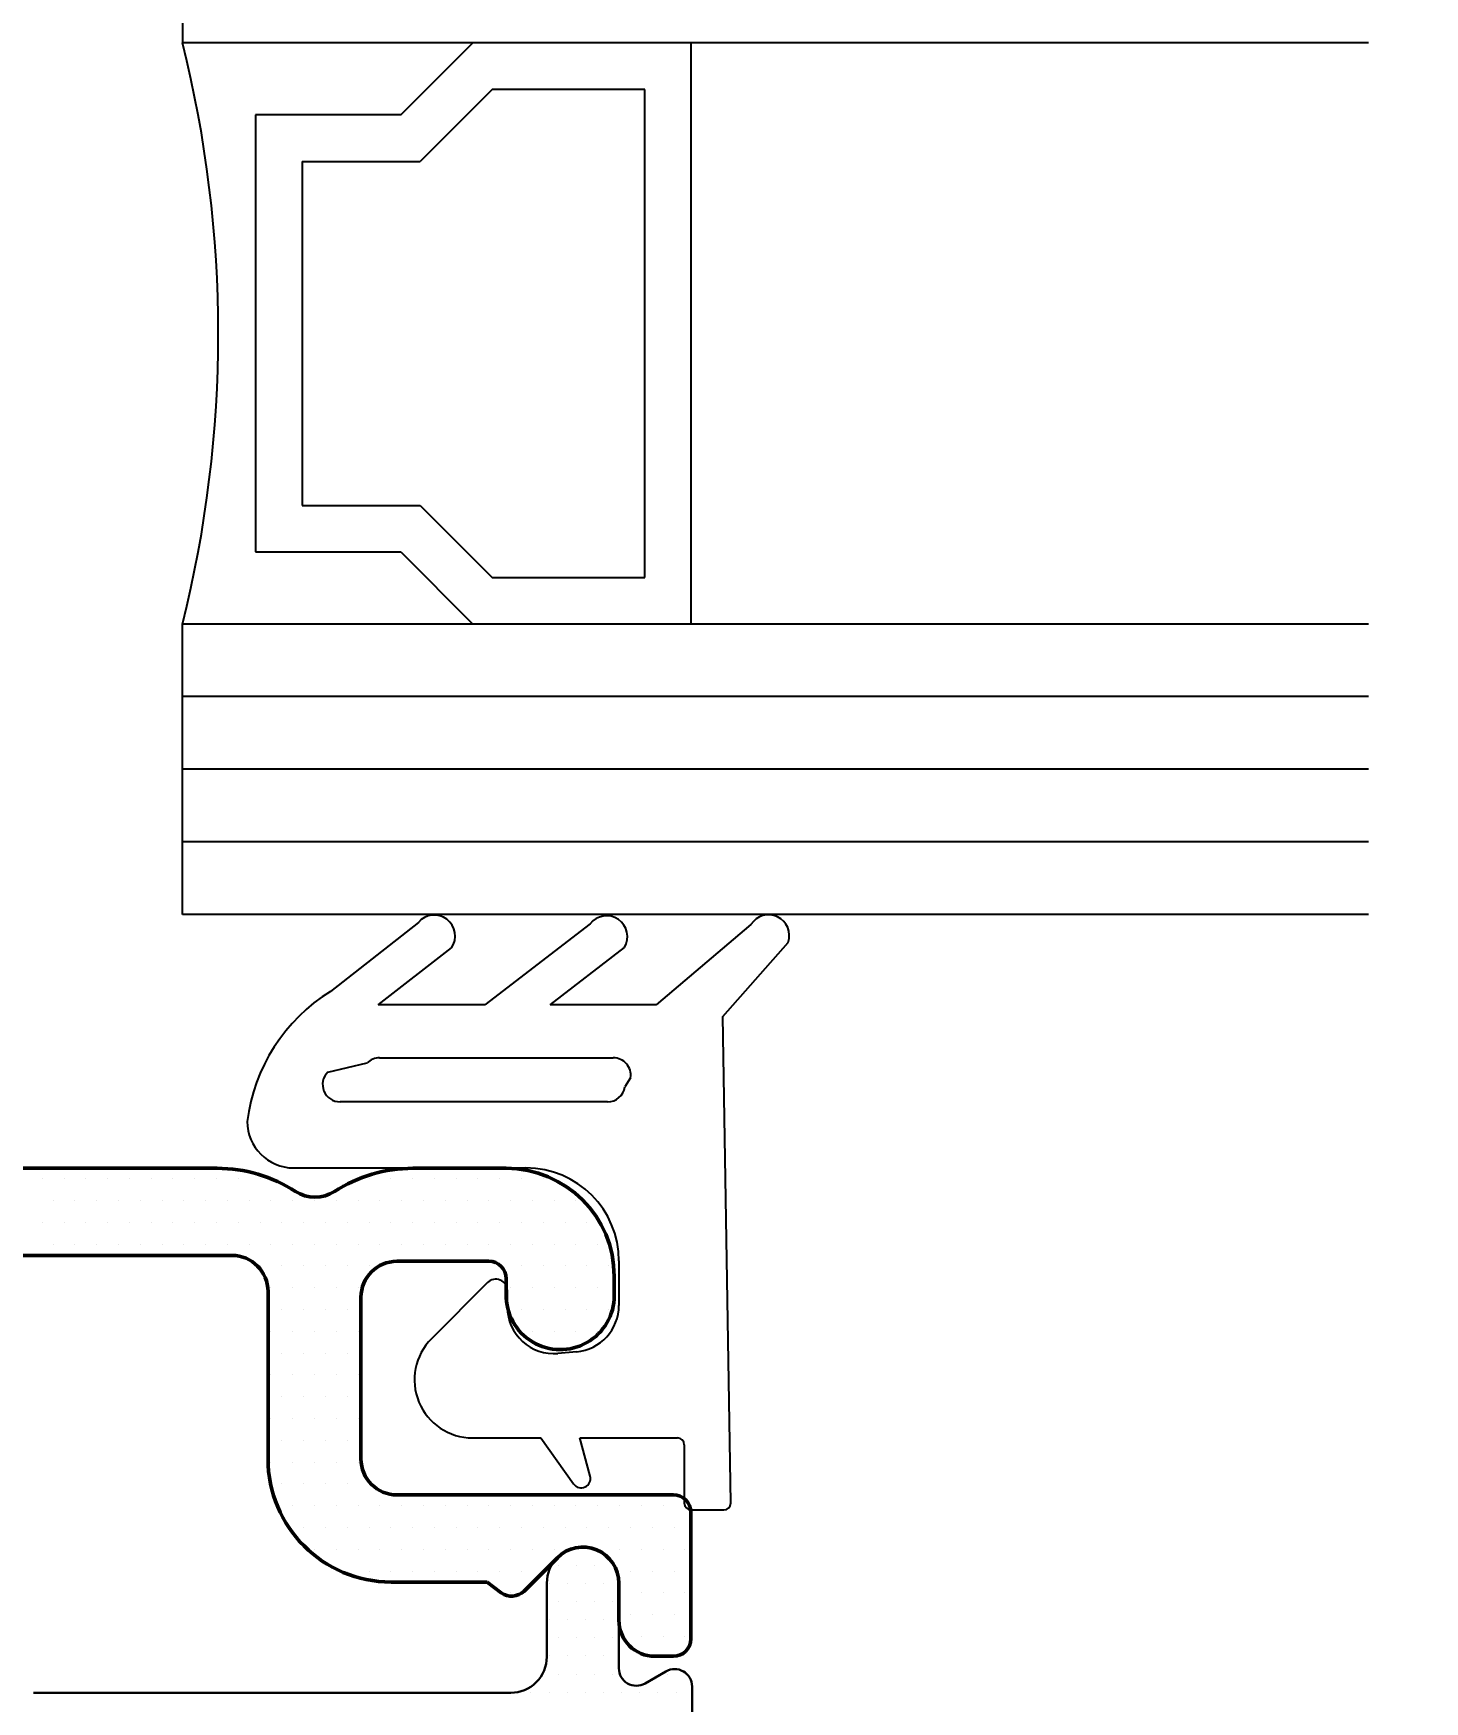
# Model space of a CAD drawing. Header units: inches. Extents: x 3.8 to 36.3, y 0.9 to 43.6.
# Drawn here: x 28.063 to 29.261, y 7.549 to 8.985 of the extents above; entities that cross this region are included whole.
import ezdxf

# ---------------------------------------------------------------- set-up
doc = ezdxf.new("R2010")
doc.units = ezdxf.units.IN
doc.header["$MEASUREMENT"] = 0
for name, color, linetype in [('R-ANNO-DIMS', 3, 'Continuous'), ('R-SWTS-DET1', 1, 'Continuous'), ('R-SWTS-PAT1', 5, 'Continuous')]:
    doc.layers.add(name, color=color, linetype=linetype)
doc.styles.add('SWTSTEXT', font='romans.shx')
doc.dimstyles.new('SWTSARCH', dxfattribs={"dimtxt": 0.25, "dimasz": 0.25, "dimexe": 0.179688, "dimexo": 0.0625, "dimgap": 0.125, "dimtad": 1, "dimtih": 1, "dimtoh": 1, "dimdec": 4, "dimzin": 4, "dimdsep": 46, "dimlunit": 4, "dimtxsty": 'SWTSTEXT', "dimcen": 0.1875, "dimdle": 0.179688, "dimclrd": 256, "dimclre": 256, "dimclrt": 256, "dimadec": 0, "dimazin": 1, "dimtfac": 1, "dimtdec": 4, "dimtofl": 0, "dimtmove": 0, "dimatfit": 3, "dimfxl": 0, "dimfrac": 2, "dimtolj": 1, "dimtzin": 4, "dimlwd": -1, "dimlwe": -1, "dimarcsym": 0})

# ---------------------------------------------------------------- blocks, each defined once
blk = doc.blocks.new('*D17')
at = {"layer": 'Defpoints', "color": 0}
for p in [(28.615, 11.9771), (30.3706, 11.9771), (28.615, 7.4771)]:
    blk.add_point(p, dxfattribs=at)
at = {"layer": 'R-ANNO-DIMS'}
for p, q in [((28.6775, 11.9771), (30.5503, 11.9771)), ((30.3706, 11.7271), (30.3706, 10.0425)), ((30.3706, 7.7271), (30.3706, 9.4116)), ((28.6775, 7.4771), (30.5503, 7.4771))]:
    blk.add_line(p, q, dxfattribs=at)
for points in [[(30.3289, 11.7271), (30.4122, 11.7271), (30.3706, 11.9771)], [(30.3289, 7.7271), (30.4122, 7.7271), (30.3706, 7.4771)]]:
    blk.add_solid(points, dxfattribs=at)
at = {"layer": 'R-ANNO-DIMS', "insert": (30.3706, 9.7271), "char_height": 0.25, "attachment_point": 5, "style": 'SWTSTEXT'}
blk.add_mtext('\\A1;4 1/2"', dxfattribs=at)

msp = doc.modelspace()

# ---------------------------------------------------------------- linework, layer by layer
at = {"layer": 'R-SWTS-DET1'}
for p, q in [((28.19137, 9.22661), (28.19137, 8.97661)), ((29.21234, 8.97661), (28.19137, 8.97661)), ((28.37937, 8.91461), (28.44137, 8.97661)), ((28.62937, 8.47661), (28.62937, 8.97661)), ((28.45793, 8.93661), (28.39593, 8.87461)), ((28.58937, 8.93661), (28.45793, 8.93661)), ((28.58937, 8.51661), (28.58937, 8.93661)), ((28.25437, 8.91461), (28.25437, 8.53861)), ((28.37937, 8.91461), (28.25437, 8.91461)), ((28.29437, 8.87461), (28.29437, 8.57861)), ((28.29437, 8.87461), (28.39593, 8.87461)), ((28.29437, 8.57861), (28.39593, 8.57861)), ((28.39593, 8.57861), (28.45793, 8.51661)), ((28.25437, 8.53861), (28.37937, 8.53861)), ((28.37937, 8.53861), (28.44137, 8.47661)), ((28.45793, 8.51661), (28.58937, 8.51661)), ((28.19137, 8.22661), (28.19137, 8.47661)), ((29.21234, 8.47661), (28.19137, 8.47661)), ((29.21234, 8.41411), (28.19137, 8.41411)), ((29.21234, 8.35161), (28.19137, 8.35161)), ((29.21234, 8.28911), (28.19137, 8.28911)), ((29.21234, 8.22661), (28.19137, 8.22661)), ((28.39441, 8.2198), (28.31881, 8.16055)), ((28.5422, 8.21853), (28.45166, 8.14885)), ((28.6807, 8.21813), (28.599, 8.14885)), ((28.35985, 8.14885), (28.4229, 8.19808)), ((28.5079, 8.14885), (28.57175, 8.19832)), ((28.65644, 8.13879), (28.71278, 8.20271)), ((28.45166, 8.14885), (28.35985, 8.14885)), ((28.599, 8.14885), (28.5079, 8.14885)), ((28.66335, 7.72033), (28.65644, 8.13879)), ((28.65644, 8.13879), (28.65644, 8.13879)), ((28.28704, 8.00863), (28.48704, 8.00863)), ((28.56704, 7.92863), (28.56704, 7.89028)), ((28.45397, 7.90995), (28.40571, 7.86168)), ((28.47104, 7.88888), (28.47104, 7.90288)), ((28.53053, 7.85043), (28.51453, 7.84903)), ((28.44106, 7.77633), (28.49991, 7.77633)), ((28.49991, 7.77633), (28.52805, 7.73669)), ((28.5423, 7.7434), (28.53348, 7.77633)), ((28.53348, 7.77633), (28.61735, 7.77633)), ((28.62335, 7.77033), (28.62335, 7.72033)), ((28.62935, 7.71433), (28.65735, 7.71433))]:
    msp.add_line(p, q, dxfattribs=at)
at = {"layer": 'R-SWTS-DET1', "lineweight": 25}
for p, q in [((28.31644, 8.09109), (28.35035, 8.09901)), ((28.36096, 8.1034), (28.56224, 8.1034)), ((28.57708, 8.08624), (28.57212, 8.07831)), ((28.55728, 8.06548), (28.32704, 8.06548))]:
    msp.add_line(p, q, dxfattribs=at)
at = {"layer": 'R-SWTS-DET1', "lineweight": 50}
for p, q in [((28.22121, 8.0083), (27.81701, 8.0083)), ((28.47001, 8.0083), (28.38971, 8.0083)), ((27.80158, 7.9333), (28.23401, 7.9333)), ((28.37601, 7.9283), (28.45511, 7.9283)), ((28.47011, 7.9133), (28.47011, 7.8999)), ((28.56301, 7.8988), (28.56301, 7.9153)), ((28.26501, 7.9023), (28.26501, 7.7583)), ((28.34501, 7.7583), (28.34501, 7.8973)), ((28.61401, 7.7273), (28.37601, 7.7273)), ((28.62901, 7.6034), (28.62901, 7.7123)), ((28.48538, 7.64457), (28.51409, 7.67328)), ((28.37101, 7.6523), (28.45352, 7.6523)), ((28.45352, 7.6523), (28.46581, 7.64315)), ((28.56701, 7.65136), (28.56701, 7.6194)), ((28.59801, 7.5884), (28.61401, 7.5884))]:
    msp.add_line(p, q, dxfattribs=at)
at = {"layer": 'R-SWTS-DET1', "lineweight": 30}
for p, q in [((28.50501, 7.65144), (28.50501, 7.58799)), ((28.56701, 7.57805), (28.56701, 7.65144)), ((28.60751, 7.57545), (28.58951, 7.56506)), ((28.47401, 7.55699), (28.06304, 7.557)), ((28.63001, 7.49207), (28.63001, 7.56246))]:
    msp.add_line(p, q, dxfattribs=at)
at = {"layer": 'R-SWTS-DET1'}
for centre, radius, start, end in [((27.19308, 8.72661), 1.02912, 345.94067, 14.05933), ((28.4082, 8.20834), 0.01792, 325.08802, 140.26285), ((28.55644, 8.20765), 0.01792, 328.65669, 142.60228), ((28.69581, 8.20848), 0.01792, 341.20882, 147.457), ((28.40028, 8.02933), 0.15445, 121.83545, 172.82307), ((28.28704, 8.04863), 0.04, 180, 270), ((28.48704, 7.92863), 0.08, 0, 90), ((28.46104, 7.90288), 0.01, 360, 135), ((28.51104, 7.88888), 0.04, 180, 275), ((28.52704, 7.89028), 0.04, 275, 0), ((28.44106, 7.82633), 0.05, 135, 270), ((28.61735, 7.77033), 0.006, 0, 90), ((28.53458, 7.74133), 0.008, 215.37388, 15), ((28.62935, 7.72033), 0.006, 180, 270), ((28.65735, 7.72033), 0.006, 270, 0)]:
    msp.add_arc(centre, radius, start, end, dxfattribs=at)
at = {"layer": 'R-SWTS-DET1', "lineweight": 25}
for centre, start, end in [((28.36096, 8.0884), 90, 135), ((28.56224, 8.0884), 351.68357, 90), ((28.32704, 8.08048), 135, 270), ((28.55728, 8.08048), 270, 351.68357)]:
    msp.add_arc(centre, 0.015, start, end, dxfattribs=at)
at = {"layer": 'R-SWTS-DET1', "lineweight": 50}
for centre, radius, start, end in [((28.2211, 7.88348), 0.12482, 57.20026, 89.94715), ((28.38983, 7.88348), 0.12482, 90.05285, 122.79974), ((28.46997, 7.91526), 0.09304, 0.02295, 89.97705), ((28.30546, 8.01458), 0.03108, 237.38741, 302.61259), ((28.23401, 7.9023), 0.031, 0, 90), ((28.37608, 7.89723), 0.03107, 90.12822, 179.87178), ((28.45511, 7.9133), 0.015, 0, 90), ((28.51655, 7.89875), 0.04646, 178.58638, 0.05685), ((28.37102, 7.75831), 0.10601, 180.00609, 269.99391), ((28.37601, 7.7583), 0.031, 180, 270), ((28.61401, 7.7123), 0.015, 0, 90), ((28.53601, 7.65136), 0.031, 0, 135), ((28.47477, 7.65518), 0.015, 233.32367, 315), ((28.59808, 7.61947), 0.03107, 180.12822, 269.87178), ((28.61401, 7.6034), 0.015, 270, 0)]:
    msp.add_arc(centre, radius, start, end, dxfattribs=at)
at = {"layer": 'R-SWTS-DET1', "lineweight": 30}
for centre, radius, start, end in [((28.53601, 7.65144), 0.031, 0, 180), ((28.47401, 7.58799), 0.031, 269.99965, 360), ((28.58201, 7.57805), 0.015, 180, 300), ((28.61501, 7.56246), 0.015, 360, 120)]:
    msp.add_arc(centre, radius, start, end, dxfattribs=at)
at = {"layer": 'R-SWTS-PAT1'}
for p, q in [((28.07072, 7.99924), (28.07072, 7.99924)), ((28.08947, 7.99924), (28.08947, 7.99924)), ((28.10822, 7.99924), (28.10822, 7.99924)), ((28.12697, 7.99924), (28.12697, 7.99924)), ((28.14572, 7.99924), (28.14572, 7.99924)), ((28.16447, 7.99924), (28.16447, 7.99924)), ((28.18322, 7.99924), (28.18322, 7.99924)), ((28.20197, 7.99924), (28.20197, 7.99924)), ((28.22072, 7.99924), (28.22072, 7.99924)), ((28.23947, 7.99924), (28.23947, 7.99924)), ((28.25822, 7.99924), (28.25822, 7.99924)), ((28.35197, 7.99924), (28.35197, 7.99924)), ((28.37072, 7.99924), (28.37072, 7.99924)), ((28.38947, 7.99924), (28.38947, 7.99924)), ((28.40822, 7.99924), (28.40822, 7.99924)), ((28.42697, 7.99924), (28.42697, 7.99924)), ((28.44572, 7.99924), (28.44572, 7.99924)), ((28.46447, 7.99924), (28.46447, 7.99924)), ((28.48322, 7.99924), (28.48322, 7.99924)), ((28.50197, 7.99924), (28.50197, 7.99924)), ((28.08009, 7.98049), (28.08009, 7.98049)), ((28.09884, 7.98049), (28.09884, 7.98049)), ((28.11759, 7.98049), (28.11759, 7.98049)), ((28.13634, 7.98049), (28.13634, 7.98049)), ((28.15509, 7.98049), (28.15509, 7.98049)), ((28.17384, 7.98049), (28.17384, 7.98049)), ((28.19259, 7.98049), (28.19259, 7.98049)), ((28.21134, 7.98049), (28.21134, 7.98049)), ((28.23009, 7.98049), (28.23009, 7.98049)), ((28.24884, 7.98049), (28.24884, 7.98049)), ((28.26759, 7.98049), (28.26759, 7.98049)), ((28.28634, 7.98049), (28.28634, 7.98049)), ((28.30509, 7.98049), (28.30509, 7.98049)), ((28.32384, 7.98049), (28.32384, 7.98049)), ((28.34259, 7.98049), (28.34259, 7.98049)), ((28.36134, 7.98049), (28.36134, 7.98049)), ((28.38009, 7.98049), (28.38009, 7.98049)), ((28.39884, 7.98049), (28.39884, 7.98049)), ((28.41759, 7.98049), (28.41759, 7.98049)), ((28.43634, 7.98049), (28.43634, 7.98049)), ((28.45509, 7.98049), (28.45509, 7.98049)), ((28.47384, 7.98049), (28.47384, 7.98049)), ((28.49259, 7.98049), (28.49259, 7.98049)), ((28.51134, 7.98049), (28.51134, 7.98049)), ((28.53009, 7.98049), (28.53009, 7.98049)), ((28.07072, 7.96174), (28.07072, 7.96174)), ((28.08947, 7.96174), (28.08947, 7.96174)), ((28.10822, 7.96174), (28.10822, 7.96174)), ((28.12697, 7.96174), (28.12697, 7.96174)), ((28.14572, 7.96174), (28.14572, 7.96174)), ((28.16447, 7.96174), (28.16447, 7.96174)), ((28.18322, 7.96174), (28.18322, 7.96174)), ((28.20197, 7.96174), (28.20197, 7.96174)), ((28.22072, 7.96174), (28.22072, 7.96174)), ((28.23947, 7.96174), (28.23947, 7.96174)), ((28.25822, 7.96174), (28.25822, 7.96174)), ((28.27697, 7.96174), (28.27697, 7.96174)), ((28.29572, 7.96174), (28.29572, 7.96174)), ((28.31447, 7.96174), (28.31447, 7.96174)), ((28.33322, 7.96174), (28.33322, 7.96174)), ((28.35197, 7.96174), (28.35197, 7.96174)), ((28.37072, 7.96174), (28.37072, 7.96174)), ((28.38947, 7.96174), (28.38947, 7.96174)), ((28.40822, 7.96174), (28.40822, 7.96174)), ((28.42697, 7.96174), (28.42697, 7.96174)), ((28.44572, 7.96174), (28.44572, 7.96174)), ((28.46447, 7.96174), (28.46447, 7.96174)), ((28.48322, 7.96174), (28.48322, 7.96174)), ((28.50197, 7.96174), (28.50197, 7.96174)), ((28.52072, 7.96174), (28.52072, 7.96174)), ((28.53947, 7.96174), (28.53947, 7.96174)), ((28.08009, 7.94299), (28.08009, 7.94299)), ((28.09884, 7.94299), (28.09884, 7.94299)), ((28.11759, 7.94299), (28.11759, 7.94299)), ((28.13634, 7.94299), (28.13634, 7.94299)), ((28.15509, 7.94299), (28.15509, 7.94299)), ((28.17384, 7.94299), (28.17384, 7.94299)), ((28.19259, 7.94299), (28.19259, 7.94299)), ((28.21134, 7.94299), (28.21134, 7.94299)), ((28.23009, 7.94299), (28.23009, 7.94299)), ((28.24884, 7.94299), (28.24884, 7.94299)), ((28.26759, 7.94299), (28.26759, 7.94299)), ((28.28634, 7.94299), (28.28634, 7.94299)), ((28.30509, 7.94299), (28.30509, 7.94299)), ((28.32384, 7.94299), (28.32384, 7.94299)), ((28.34259, 7.94299), (28.34259, 7.94299)), ((28.36134, 7.94299), (28.36134, 7.94299)), ((28.38009, 7.94299), (28.38009, 7.94299)), ((28.39884, 7.94299), (28.39884, 7.94299)), ((28.41759, 7.94299), (28.41759, 7.94299)), ((28.43634, 7.94299), (28.43634, 7.94299)), ((28.45509, 7.94299), (28.45509, 7.94299)), ((28.47384, 7.94299), (28.47384, 7.94299)), ((28.49259, 7.94299), (28.49259, 7.94299)), ((28.51134, 7.94299), (28.51134, 7.94299)), ((28.53009, 7.94299), (28.53009, 7.94299)), ((28.54884, 7.94299), (28.54884, 7.94299)), ((28.25822, 7.92424), (28.25822, 7.92424)), ((28.27697, 7.92424), (28.27697, 7.92424)), ((28.29572, 7.92424), (28.29572, 7.92424)), ((28.31447, 7.92424), (28.31447, 7.92424)), ((28.33322, 7.92424), (28.33322, 7.92424)), ((28.35197, 7.92424), (28.35197, 7.92424)), ((28.48322, 7.92424), (28.48322, 7.92424)), ((28.50197, 7.92424), (28.50197, 7.92424)), ((28.52072, 7.92424), (28.52072, 7.92424)), ((28.53947, 7.92424), (28.53947, 7.92424)), ((28.55822, 7.92424), (28.55822, 7.92424)), ((28.26759, 7.90549), (28.26759, 7.90549)), ((28.28634, 7.90549), (28.28634, 7.90549)), ((28.30509, 7.90549), (28.30509, 7.90549)), ((28.32384, 7.90549), (28.32384, 7.90549)), ((28.34259, 7.90549), (28.34259, 7.90549)), ((28.47384, 7.90549), (28.47384, 7.90549)), ((28.49259, 7.90549), (28.49259, 7.90549)), ((28.51134, 7.90549), (28.51134, 7.90549)), ((28.53009, 7.90549), (28.53009, 7.90549)), ((28.54884, 7.90549), (28.54884, 7.90549)), ((28.27697, 7.88674), (28.27697, 7.88674)), ((28.29572, 7.88674), (28.29572, 7.88674)), ((28.31447, 7.88674), (28.31447, 7.88674)), ((28.33322, 7.88674), (28.33322, 7.88674)), ((28.48322, 7.88674), (28.48322, 7.88674)), ((28.50197, 7.88674), (28.50197, 7.88674)), ((28.52072, 7.88674), (28.52072, 7.88674)), ((28.53947, 7.88674), (28.53947, 7.88674)), ((28.55822, 7.88674), (28.55822, 7.88674)), ((28.26759, 7.86799), (28.26759, 7.86799)), ((28.28634, 7.86799), (28.28634, 7.86799)), ((28.30509, 7.86799), (28.30509, 7.86799)), ((28.32384, 7.86799), (28.32384, 7.86799)), ((28.34259, 7.86799), (28.34259, 7.86799)), ((28.49259, 7.86799), (28.49259, 7.86799)), ((28.51134, 7.86799), (28.51134, 7.86799)), ((28.53009, 7.86799), (28.53009, 7.86799)), ((28.54884, 7.86799), (28.54884, 7.86799)), ((28.27697, 7.84924), (28.27697, 7.84924)), ((28.29572, 7.84924), (28.29572, 7.84924)), ((28.31447, 7.84924), (28.31447, 7.84924)), ((28.33322, 7.84924), (28.33322, 7.84924)), ((28.26759, 7.83049), (28.26759, 7.83049)), ((28.28634, 7.83049), (28.28634, 7.83049)), ((28.30509, 7.83049), (28.30509, 7.83049)), ((28.32384, 7.83049), (28.32384, 7.83049)), ((28.34259, 7.83049), (28.34259, 7.83049)), ((28.27697, 7.81174), (28.27697, 7.81174)), ((28.29572, 7.81174), (28.29572, 7.81174)), ((28.31447, 7.81174), (28.31447, 7.81174)), ((28.33322, 7.81174), (28.33322, 7.81174)), ((28.26759, 7.79299), (28.26759, 7.79299)), ((28.28634, 7.79299), (28.28634, 7.79299)), ((28.30509, 7.79299), (28.30509, 7.79299)), ((28.32384, 7.79299), (28.32384, 7.79299)), ((28.34259, 7.79299), (28.34259, 7.79299)), ((28.27697, 7.77424), (28.27697, 7.77424)), ((28.29572, 7.77424), (28.29572, 7.77424)), ((28.31447, 7.77424), (28.31447, 7.77424)), ((28.33322, 7.77424), (28.33322, 7.77424)), ((28.26759, 7.75549), (28.26759, 7.75549)), ((28.28634, 7.75549), (28.28634, 7.75549)), ((28.30509, 7.75549), (28.30509, 7.75549)), ((28.32384, 7.75549), (28.32384, 7.75549)), ((28.34259, 7.75549), (28.34259, 7.75549)), ((28.27697, 7.73674), (28.27697, 7.73674)), ((28.29572, 7.73674), (28.29572, 7.73674)), ((28.31447, 7.73674), (28.31447, 7.73674)), ((28.33322, 7.73674), (28.33322, 7.73674)), ((28.35197, 7.73674), (28.35197, 7.73674)), ((28.28634, 7.71799), (28.28634, 7.71799)), ((28.30509, 7.71799), (28.30509, 7.71799)), ((28.32384, 7.71799), (28.32384, 7.71799)), ((28.34259, 7.71799), (28.34259, 7.71799)), ((28.36134, 7.71799), (28.36134, 7.71799)), ((28.38009, 7.71799), (28.38009, 7.71799)), ((28.39884, 7.71799), (28.39884, 7.71799)), ((28.41759, 7.71799), (28.41759, 7.71799)), ((28.43634, 7.71799), (28.43634, 7.71799)), ((28.45509, 7.71799), (28.45509, 7.71799)), ((28.47384, 7.71799), (28.47384, 7.71799)), ((28.49259, 7.71799), (28.49259, 7.71799)), ((28.51134, 7.71799), (28.51134, 7.71799)), ((28.53009, 7.71799), (28.53009, 7.71799)), ((28.54884, 7.71799), (28.54884, 7.71799)), ((28.56759, 7.71799), (28.56759, 7.71799)), ((28.58634, 7.71799), (28.58634, 7.71799)), ((28.60509, 7.71799), (28.60509, 7.71799)), ((28.62384, 7.71799), (28.62384, 7.71799)), ((28.29572, 7.69924), (28.29572, 7.69924)), ((28.31447, 7.69924), (28.31447, 7.69924)), ((28.33322, 7.69924), (28.33322, 7.69924)), ((28.35197, 7.69924), (28.35197, 7.69924)), ((28.37072, 7.69924), (28.37072, 7.69924)), ((28.38947, 7.69924), (28.38947, 7.69924)), ((28.40822, 7.69924), (28.40822, 7.69924)), ((28.42697, 7.69924), (28.42697, 7.69924)), ((28.44572, 7.69924), (28.44572, 7.69924)), ((28.46447, 7.69924), (28.46447, 7.69924)), ((28.48322, 7.69924), (28.48322, 7.69924)), ((28.50197, 7.69924), (28.50197, 7.69924)), ((28.52072, 7.69924), (28.52072, 7.69924)), ((28.53947, 7.69924), (28.53947, 7.69924)), ((28.55822, 7.69924), (28.55822, 7.69924)), ((28.57697, 7.69924), (28.57697, 7.69924)), ((28.59572, 7.69924), (28.59572, 7.69924)), ((28.61447, 7.69924), (28.61447, 7.69924)), ((28.30509, 7.68049), (28.30509, 7.68049)), ((28.32384, 7.68049), (28.32384, 7.68049)), ((28.34259, 7.68049), (28.34259, 7.68049)), ((28.36134, 7.68049), (28.36134, 7.68049)), ((28.38009, 7.68049), (28.38009, 7.68049)), ((28.39884, 7.68049), (28.39884, 7.68049)), ((28.41759, 7.68049), (28.41759, 7.68049)), ((28.43634, 7.68049), (28.43634, 7.68049)), ((28.45509, 7.68049), (28.45509, 7.68049)), ((28.47384, 7.68049), (28.47384, 7.68049)), ((28.49259, 7.68049), (28.49259, 7.68049)), ((28.51134, 7.68049), (28.51134, 7.68049)), ((28.54884, 7.68049), (28.54884, 7.68049)), ((28.56759, 7.68049), (28.56759, 7.68049)), ((28.58634, 7.68049), (28.58634, 7.68049)), ((28.60509, 7.68049), (28.60509, 7.68049)), ((28.62384, 7.68049), (28.62384, 7.68049)), ((28.5147, 7.66683), (28.5147, 7.66683)), ((28.53032, 7.66683), (28.53032, 7.66683)), ((28.54595, 7.66683), (28.54595, 7.66683)), ((28.56157, 7.66683), (28.56157, 7.66683)), ((28.33322, 7.66174), (28.33322, 7.66174)), ((28.35197, 7.66174), (28.35197, 7.66174)), ((28.37072, 7.66174), (28.37072, 7.66174)), ((28.38947, 7.66174), (28.38947, 7.66174)), ((28.40822, 7.66174), (28.40822, 7.66174)), ((28.42697, 7.66174), (28.42697, 7.66174)), ((28.44572, 7.66174), (28.44572, 7.66174)), ((28.46447, 7.66174), (28.46447, 7.66174)), ((28.48322, 7.66174), (28.48322, 7.66174)), ((28.50197, 7.66174), (28.50197, 7.66174)), ((28.50689, 7.65121), (28.50689, 7.65121)), ((28.52251, 7.65121), (28.52251, 7.65121)), ((28.53814, 7.65121), (28.53814, 7.65121)), ((28.55376, 7.65121), (28.55376, 7.65121)), ((28.57697, 7.66174), (28.57697, 7.66174)), ((28.59572, 7.66174), (28.59572, 7.66174)), ((28.61447, 7.66174), (28.61447, 7.66174)), ((28.47384, 7.64299), (28.47384, 7.64299)), ((28.56759, 7.64299), (28.56759, 7.64299)), ((28.58634, 7.64299), (28.58634, 7.64299)), ((28.60509, 7.64299), (28.60509, 7.64299)), ((28.62384, 7.64299), (28.62384, 7.64299)), ((28.5147, 7.63558), (28.5147, 7.63558)), ((28.53032, 7.63558), (28.53032, 7.63558)), ((28.54595, 7.63558), (28.54595, 7.63558)), ((28.56157, 7.63558), (28.56157, 7.63558)), ((28.57697, 7.62424), (28.57697, 7.62424)), ((28.59572, 7.62424), (28.59572, 7.62424)), ((28.61447, 7.62424), (28.61447, 7.62424)), ((28.50689, 7.61996), (28.50689, 7.61996)), ((28.52251, 7.61996), (28.52251, 7.61996)), ((28.53814, 7.61996), (28.53814, 7.61996)), ((28.55376, 7.61996), (28.55376, 7.61996)), ((28.5147, 7.60433), (28.5147, 7.60433)), ((28.53032, 7.60433), (28.53032, 7.60433)), ((28.54595, 7.60433), (28.54595, 7.60433)), ((28.56157, 7.60433), (28.56157, 7.60433)), ((28.58634, 7.60549), (28.58634, 7.60549)), ((28.60509, 7.60549), (28.60509, 7.60549)), ((28.62384, 7.60549), (28.62384, 7.60549)), ((28.50689, 7.58871), (28.50689, 7.58871)), ((28.52251, 7.58871), (28.52251, 7.58871)), ((28.53814, 7.58871), (28.53814, 7.58871)), ((28.55376, 7.58871), (28.55376, 7.58871)), ((28.5147, 7.57308), (28.5147, 7.57308)), ((28.53032, 7.57308), (28.53032, 7.57308)), ((28.54595, 7.57308), (28.54595, 7.57308)), ((28.56157, 7.57308), (28.56157, 7.57308)), ((28.60845, 7.57308), (28.60845, 7.57308)), ((28.62407, 7.57308), (28.62407, 7.57308)), ((28.49126, 7.55746), (28.49126, 7.55746)), ((28.50689, 7.55746), (28.50689, 7.55746)), ((28.52251, 7.55746), (28.52251, 7.55746)), ((28.53814, 7.55746), (28.53814, 7.55746)), ((28.55376, 7.55746), (28.55376, 7.55746)), ((28.56939, 7.55746), (28.56939, 7.55746)), ((28.58501, 7.55746), (28.58501, 7.55746)), ((28.60064, 7.55746), (28.60064, 7.55746)), ((28.61626, 7.55746), (28.61626, 7.55746))]:
    msp.add_line(p, q, dxfattribs=at)

# ---------------------------------------------------------------- dimensions: what is measured, and where the dimension line sits
at = {"layer": 'R-ANNO-DIMS'}
dim = msp.add_linear_dim(base=(30.37058, 11.97707), p1=(28.61501, 7.47707), p2=(28.61501, 11.97707), angle=90, dimstyle='SWTSARCH', dxfattribs=at)
dim.commit()
dim.dimension.update_dxf_attribs({"geometry": '*D17', "text_midpoint": (30.37058, 9.72707)})

doc.saveas('drawing.dxf')
